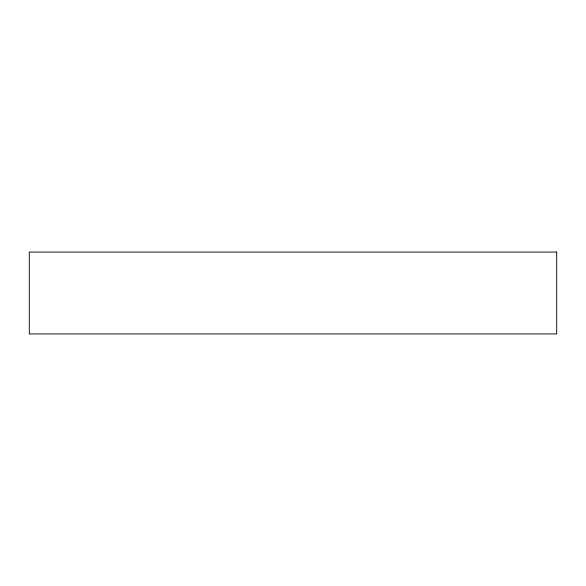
<?xml version="1.0" encoding="UTF-8"?>
<svg xmlns="http://www.w3.org/2000/svg" width="586" height="586" viewBox="0 0 586 586"><rect width="100%" height="100%" fill="white"/><g stroke="black" fill="none" stroke-linecap="round" stroke-linejoin="round"><path stroke-width="0.88" d="M556.7 252.068L29.3 252.068L29.3 333.932L556.7 333.932L556.7 252.068"/></g></svg>
